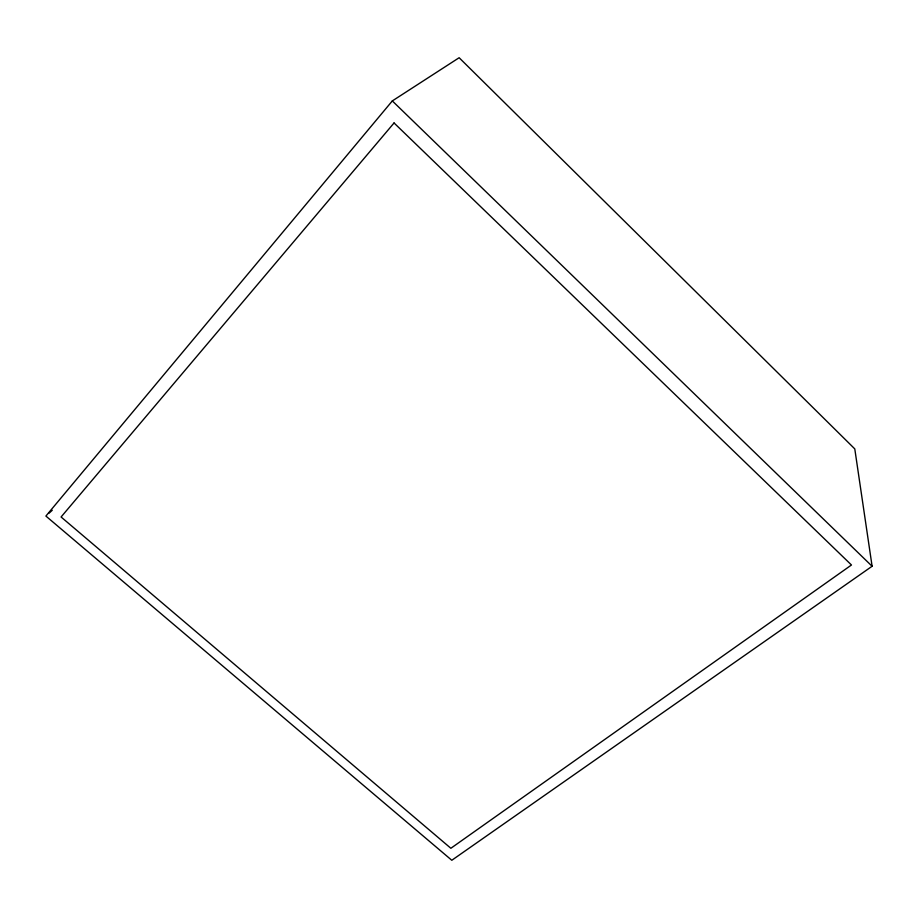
<?xml version="1.0" encoding="UTF-8"?>
<svg xmlns="http://www.w3.org/2000/svg" width="918" height="918" viewBox="0 0 918 918"><rect width="100%" height="100%" fill="white"/><g stroke="black" fill="none" stroke-linecap="round" stroke-linejoin="round"><path stroke-width="1.38" d="M392.319 100.923L45.9 516.065L451.805 860.269L872.1 566.257L854.784 448.902L459.138 57.731L392.319 100.923L872.1 566.257M49.079 513.162L52.246 510.27M394.051 122.966L61.081 516.983L450.864 848.278L851.468 564.995L394.051 122.966"/></g></svg>
